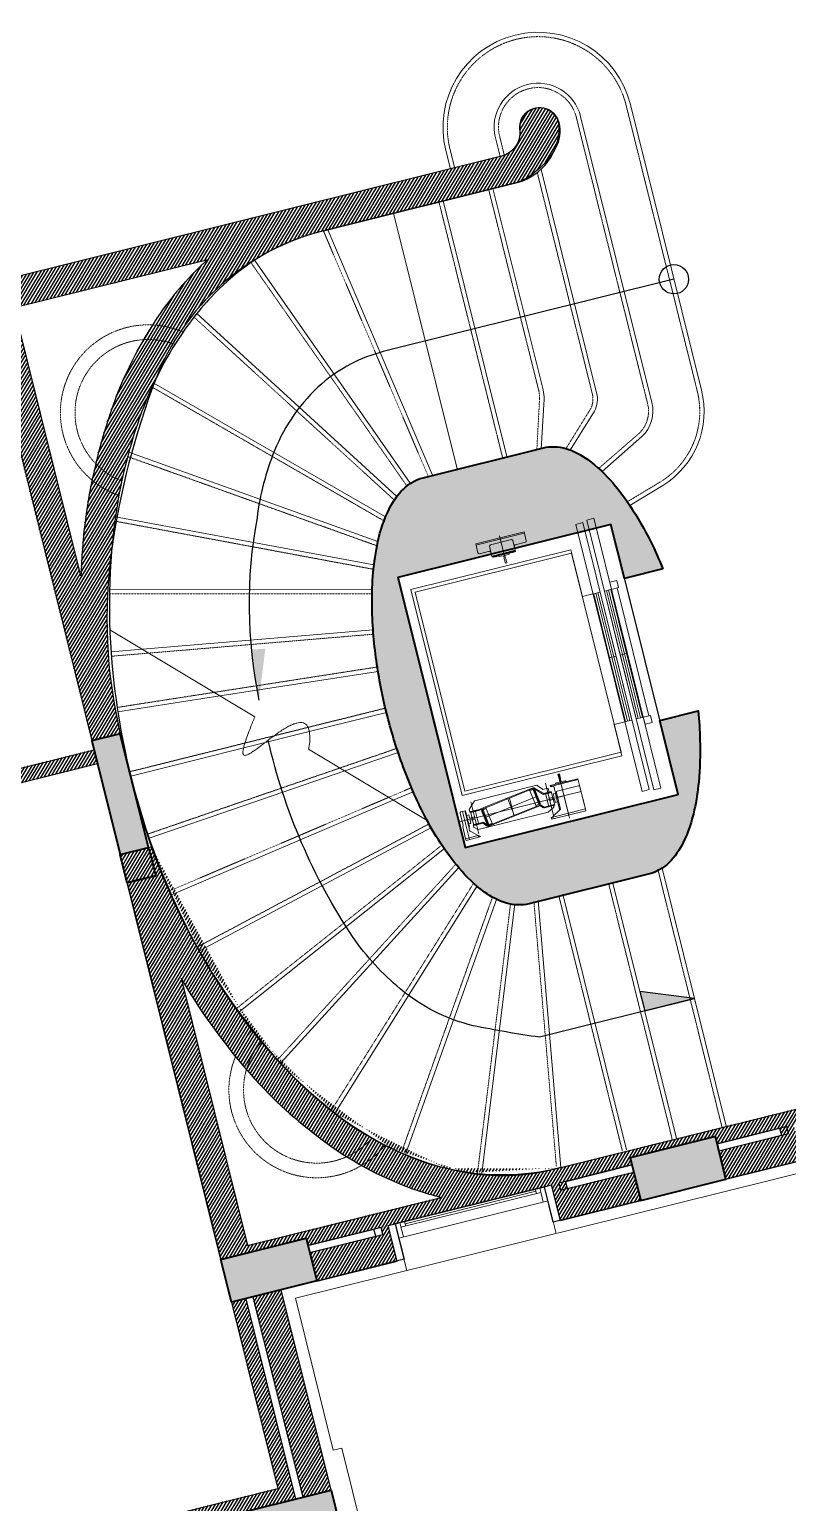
# Model space of a CAD drawing. Header units: inches. Extents: x -207898 to 3408902, y 497526 to 4632928.
# Drawn here: x 3372523 to 3377701, y 4590185 to 4600248 of the extents above; entities that cross this region are included whole.
import ezdxf

# ---------------------------------------------------------------- set-up
doc = ezdxf.new("R2010")
doc.units = ezdxf.units.IN
doc.header["$MEASUREMENT"] = 0
doc.linetypes.add('xref grd floor$0$HIDDEN', pattern=[0.375, 0.25, -0.125])
doc.linetypes.add('xref grd floor$0$XREF-V2-GF_COLS$0$HIDDEN2', pattern=[0.1875, 0.125, -0.0625])
for name, color, linetype, lineweight in [('1', 1, 'Continuous', 50), ('xref grd floor$0$A-FLOR-HIDN', 252, 'xref grd floor$0$HIDDEN', 0), ('xref grd floor$0$A-FLOR-STRS', 2, 'Continuous', 18), ('xref grd floor$0$A-GLAZ', 134, 'Continuous', 18), ('xref grd floor$0$A-WALL-TILE', 8, 'Continuous', 9), ('xref grd floor$0$XREF-V2-GF_COLS$0$A-COLS', 5, 'Continuous', 40), ('xref grd floor$0$XREF-V2-GF_COLS$0$A-COLS-PATT', 253, 'Continuous', 20), ('xref grd floor$0$XREF-V2-GF_COLS$0$A-EQPM', 202, 'Continuous', 18)]:
    doc.layers.add(name, color=color, linetype=linetype, lineweight=lineweight)
for name, color, linetype in [('xref grd floor$0$A-ANNO-ARRW', 1, 'Continuous'), ('xref grd floor$0$A-WALL', 7, 'Continuous'), ('xref grd floor$0$area', 10, 'Continuous'), ('xref grd floor$0$CQ Wall hatch_CHB', 8, 'Continuous')]:
    doc.layers.add(name, color=color, linetype=linetype)
pattern_1 = [(45, (20869.716, 76050.643), (-13.258252, 13.258252), [])]

# ---------------------------------------------------------------- blocks, each defined once
blk = doc.blocks.new('xref grd floor$0$XREF-V2-GF_COLS$0$Elevator0')
for p, q in [((-1018, 723), (-1030, 723)), ((-1030, 723), (-1030, 623)), ((-1018, 723), (-935, 723)), ((-1018, 723), (-1018, 635)), ((-840, 718), (-927, 718)), ((-895, -2), (-895, 737)), ((-895, 678), (-895, 718)), ((-832, 678), (-832, 710)), ((-832, 698), (-1030, 698)), ((-1024, 623), (-1030, 623)), ((-1024, 623), (-1024, 624)), ((-1018, 635), (-974, 681)), ((-1008, 628), (-782, 628)), ((-978, 133), (-978, 626)), ((-977, 628), (-958, 648)), ((-945, 683), (-969, 683)), ((-956, 649), (-943, 649)), ((-945, 678), (-945, 683)), ((-832, 682), (-945, 682)), ((-832, 678), (-945, 678)), ((-944, 647), (-944, 582)), ((-944, 647), (-846, 647)), ((-943, 647), (-943, 584)), ((-940, 646), (-940, 615)), ((-937, 647), (-937, 584)), ((-937, 612), (-853, 612)), ((-925, 678), (-925, 663)), ((-865, 678), (-925, 678)), ((-925, 663), (-903, 663)), ((-909, 647), (-907, 647)), ((-907, 647), (-907, 647)), ((-903, 663), (-903, 628)), ((-903, 628), (-887, 628)), ((-887, 628), (-887, 663)), ((-887, 663), (-865, 663)), ((-865, 663), (-865, 678)), ((-853, 590), (-853, 647)), ((-850, 615), (-850, 649)), ((-847, 652), (-832, 652)), ((-847, 590), (-847, 646)), ((-846, 647), (-846, 586)), ((-830, 651), (-782, 602)), ((725, 675), (-725, 675)), ((-725, 675), (-725, -450)), ((700, 650), (-700, 650)), ((-700, 650), (-700, -450)), ((700, -450), (700, 650)), ((725, -450), (725, 675)), ((-974, 548), (-970, 516)), ((-945, 580), (-970, 559)), ((-969, 516), (-922, 177)), ((-968, 549), (-964, 517)), ((-941, 575), (-966, 554)), ((-965, 521), (-846, 538)), ((-963, 517), (-916, 178)), ((-855, 560), (-962, 545)), ((-959, 522), (-962, 545)), ((-958, 557), (-863, 571)), ((-957, 551), (-862, 565)), ((-856, 188), (-908, 552)), ((-855, 560), (-852, 537)), ((-845, 533), (-853, 588)), ((-839, 534), (-847, 589)), ((-797, 193), (-845, 533)), ((-791, 194), (-839, 534)), ((-781, 600), (-781, 162)), ((-823, 378), (-942, 362)), ((-821, 365), (-942, 365)), ((-919, 202), (-800, 219)), ((-910, 180), (-913, 203)), ((-806, 218), (-803, 195)), ((-1030, 120), (-1030, -120)), ((-1030, 120), (-1018, 120)), ((-1020, 110), (-1030, 110)), ((-1018, 110), (-1018, 120)), ((-1018, 110), (-1018, -120)), ((-1013, 106), (-986, 56)), ((-1008, 103), (-782, 103)), ((-953, 87), (-978, 132)), ((-943, 150), (-943, 77)), ((-940, 119), (-850, 119)), ((-940, 119), (-940, 89)), ((-924, 172), (-939, 159)), ((-937, 150), (-937, 77)), ((-920, 167), (-935, 155)), ((-803, 195), (-910, 180)), ((-808, 189), (-903, 175)), ((-887, 103), (-903, 103)), ((-903, 103), (-903, 68)), ((-807, 183), (-902, 169)), ((-887, 68), (-887, 103)), ((-853, 77), (-853, 128)), ((-850, 95), (-850, 119)), ((-849, 137), (-798, 188)), ((-847, 78), (-847, 128)), ((-846, 131), (-846, 77)), ((-845, 132), (-794, 184)), ((-818, 95), (-818, 129)), ((-782, 160), (-817, 131)), ((849, 162), (849, 90)), ((857, 170), (920, 170)), ((912, 170), (912, -170)), ((920, 170), (920, -170)), ((-772, 0), (-1053, 0)), ((-740, 0), (-1030, 0)), ((-980, 52), (-815, 52)), ((-980, 52), (-980, 45)), ((-968, 45), (-980, 45)), ((-861, 45), (-968, 45)), ((-943, 86), (-950, 86)), ((-846, 77), (-943, 77)), ((-903, 68), (-925, 68)), ((-925, 68), (-925, 53)), ((-925, 53), (-865, 53)), ((-895, -120), (-895, 52)), ((-865, 68), (-887, 68)), ((-865, 53), (-865, 68)), ((-853, 37), (-853, -112)), ((-821, 92), (-847, 92)), ((-815, 52), (-815, 74)), ((-815, 74), (-805, 74)), ((-811, -120), (-811, 74)), ((-811, 69), (-805, 69)), ((-805, 2), (-811, 2)), ((-805, 0), (-811, 0)), ((-805, -120), (-805, 74)), ((-798, 35), (-805, 38)), ((-805, 38), (-805, -38)), ((-796, 4), (-798, 35)), ((-784, 4), (-796, 4)), ((-774, 5), (-784, 4)), ((-743, 5), (-774, 5)), ((-743, -5), (-743, 5)), ((774, 5), (743, 5)), ((743, 5), (743, -5)), ((784, 4), (774, 5)), ((796, 4), (784, 4)), ((792, 0), (934, 0)), ((798, 35), (796, 4)), ((805, 38), (798, 35)), ((802, 49), (802, 71)), ((805, 71), (802, 71)), ((805, 49), (802, 49)), ((805, 82), (805, 6)), ((809, 82), (805, 82)), ((809, 74), (805, 74)), ((805, -38), (805, 38)), ((805, -6), (805, 6)), ((805, 6), (809, 6)), ((805, 0), (809, 0)), ((809, 6), (809, 82)), ((809, 82), (813, 82)), ((812, 71), (809, 71)), ((812, 42), (809, 42)), ((809, -6), (809, 6)), ((812, 42), (812, 71)), ((813, 82), (813, -82)), ((882, 82), (813, 82)), ((826, 82), (841, 82)), ((841, 82), (849, 90)), ((890, 74), (890, -74)), ((-805, -2), (-811, -2)), ((-805, -38), (-798, -35)), ((-798, -35), (-796, -4)), ((-796, -4), (-784, -4)), ((-784, -4), (-774, -5)), ((-774, -5), (-743, -5)), ((743, -5), (774, -5)), ((774, -5), (784, -4)), ((784, -4), (796, -4)), ((796, -4), (798, -35)), ((798, -35), (805, -38)), ((805, -49), (802, -49)), ((802, -49), (802, -71)), ((805, -71), (802, -71)), ((805, -6), (805, -82)), ((805, -6), (809, -6)), ((809, -74), (805, -74)), ((809, -82), (805, -82)), ((809, -82), (809, -6)), ((812, -42), (809, -42)), ((812, -71), (809, -71)), ((809, -82), (813, -82)), ((812, -71), (812, -42)), ((882, -82), (813, -82)), ((826, -82), (841, -82)), ((849, -90), (841, -82)), ((849, -162), (849, -90)), ((-1018, -120), (-1030, -120)), ((-1018, -120), (-861, -120)), ((-1018, -120), (-975, -120)), ((-805, -120), (-975, -120)), ((-811, -115), (-805, -115)), ((857, -170), (920, -170)), ((-725, -450), (-505, -450)), ((700, -450), (-700, -450)), ((-505, -450), (-505, -525)), ((725, -450), (395, -450)), ((395, -450), (395, -525)), ((885, -525), (-995, -525)), ((-995, -525), (-995, -575)), ((-995, -575), (885, -575)), ((-55, -530), (-505, -530)), ((-505, -530), (-505, -575)), ((-505, -545), (-55, -545)), ((-505, -560), (-55, -560)), ((-505, -575), (-55, -575)), ((-55, -575), (-55, -530)), ((395, -530), (-55, -530)), ((-55, -530), (-55, -575)), ((-55, -545), (395, -545)), ((-55, -560), (395, -560)), ((-55, -575), (395, -575)), ((395, -575), (395, -530)), ((885, -575), (885, -525)), ((895, -605), (-1005, -605)), ((-1005, -605), (-1005, -655)), ((-1005, -655), (895, -655)), ((-505, -655), (-555, -655)), ((-555, -655), (-555, -705)), ((-55, -605), (-505, -605)), ((-505, -605), (-505, -650)), ((-505, -620), (-55, -620)), ((-505, -635), (-55, -635)), ((-505, -650), (-55, -650)), ((-505, -705), (-505, -655)), ((-505, -695), (395, -695)), ((-55, -650), (-55, -605)), ((395, -605), (-55, -605)), ((-55, -605), (-55, -650)), ((-55, -620), (395, -620)), ((-55, -635), (395, -635)), ((-55, -650), (395, -650)), ((395, -650), (395, -605)), ((395, -655), (445, -655)), ((395, -705), (395, -655)), ((445, -655), (445, -705)), ((895, -655), (895, -605)), ((-555, -705), (-505, -705)), ((445, -705), (395, -705))]:
    blk.add_line(p, q)
for centre, radius, start, end in [((-935, 715), 8, 18.2209, 90), ((-840, 710), 8, 0, 90), ((-975, 626), 3, 135, 180), ((-969, 675), 8, 90, 135.971), ((-956, 646), 3, 90, 135), ((-943, 646), 3, 0, 90), ((-937, 615), 3, 180, 270), ((-853, 615), 3, 270, 0), ((-847, 649), 3, 90, 180), ((-832, 649), 3, 45, 90), ((-963, 549), 12, 130, 188), ((-963, 549), 6, 130, 188), ((-956, 545), 12, 98, 188), ((-956, 545), 6, 98, 188), ((-949, 584), 6, 310, 0), ((-949, 584), 12, 310, 0), ((-861, 559), 12, 8, 98), ((-861, 559), 6, 8, 98), ((-841, 590), 12, 180, 188), ((-841, 590), 6, 180, 188), ((-784, 600), 3, 0, 45), ((-1020, 102), 8, 77.1562, 90), ((-1020, 102), 8, 28.3008, 77.1562), ((-975, 133), 3, 180, 208.951), ((-931, 150), 12, 130, 180), ((-931, 150), 6, 130, 180), ((-928, 176), 6, 310, 8), ((-928, 176), 12, 310, 8), ((-904, 181), 12, 190.7384, 278), ((-904, 181), 6, 188, 278), ((-841, 128), 12, 135, 180), ((-841, 128), 6, 135, 180), ((-815, 129), 3, 129.0355, 180), ((-809, 195), 6, 278, 8), ((-809, 195), 12, 278, 8), ((-803, 192), 6, 315, 8), ((-803, 192), 12, 315, 8), ((-784, 162), 3, 309.0355, 0), ((857, 162), 8, 90, 180), ((-968, 65), 20, 208.3008, 270), ((-950, 89), 3, 208.951, 270), ((-943, 89), 3, 270, 0), ((-861, 37), 8, 0, 90), ((-847, 95), 3, 180, 270), ((-821, 95), 3, 270, 0), ((826, 74), 8, 90, 110.3146), ((882, 74), 8, 0, 90), ((826, -74), 8, 249.6854, 270), ((882, -74), 8, 270, 0), ((-861, -112), 8, 270, 0), ((857, -162), 8, 180, 270)]:
    blk.add_arc(centre, radius, start, end)
for points, knots in [([(-1029, 625), (-1029, 625), (-1030, 625), (-1030, 624), (-1030, 624), (-1030, 624)], [0, 0, 0, 0, 0.594759, 0.822486, 1, 1, 1, 1]), ([(-1018, 635), (-1019, 635), (-1022, 633), (-1025, 631), (-1027, 628), (-1029, 626), (-1029, 625)], [0, 0, 0, 0, 0.288679, 0.559667, 0.798827, 1, 1, 1, 1]), ([(-1018, 635), (-1019, 634), (-1021, 631), (-1023, 627), (-1024, 625)], [0, 0, 0, 0, 0.526312, 1, 1, 1, 1]), ([(-1024, 624), (-1024, 624), (-1024, 624), (-1024, 625), (-1024, 625)], [0, 0, 0, 0, 0.431526, 1, 1, 1, 1])]:
    blk.add_open_spline(points, degree=3, knots=knots)
blk = doc.blocks.new('xref grd floor$0$XREF-V2-GF_COLS')
at = {"layer": 'xref grd floor$0$XREF-V2-GF_COLS$0$A-COLS-PATT'}
h = blk.add_hatch(color=256, dxfattribs=at)
h.paths.add_polyline_path([(277495, 487100), (277299, 487890), (277493, 487938), (277689, 487149)])
h.paths.add_polyline_path([(278370, 481927), (278297, 482218), (278880, 482363), (278952, 482072)])
h.paths.add_polyline_path([(275575, 481231), (275503, 481523), (276085, 481667), (276157, 481376)])
h.paths.add_polyline_path([(264160, 482463), (264353, 481687), (264547, 481735), (264354, 482511)])
h.paths.add_polyline_path([(267836, 479615), (267909, 479324), (268491, 479469), (268419, 479760)])
h.paths.add_polyline_path([(265114, 478629), (265042, 478920), (265624, 479065), (265696, 478774)])
h.paths.add_polyline_path([(265854, 477102), (265078, 476909), (265018, 477152), (265794, 477345)])
blk.add_hatch(color=256, dxfattribs=at).paths.add_polyline_path([(267706, 483942), (267798, 483573), (268061, 483638, 0.016808), (267978, 483822, 0.03087), (267834, 484072, 0.030987), (267720, 484224, 0.064378), (267538, 484392, 0.07759), (267398, 484460, 0.139795), (267236, 484463), (266422, 484261, 0.133093), (266288, 484184, 0.07759), (266196, 484058, 0.064378), (266114, 483825, 0.055901), (266074, 483399, 0.033354), (266104, 483009, 0.025805), (266173, 482654, 0.025805), (266279, 482308, 0.033354), (266434, 481950, 0.055901), (266669, 481593, 0.061228), (266843, 481430, 0.08285), (266992, 481355, 0.139795), (267153, 481352), (267968, 481554, 0.133093), (268102, 481631, 0.08285), (268198, 481767, 0.061228), (268275, 481992, 0.030987), (268305, 482181, 0.03087), (268314, 482469, 0.016655), (268302, 482668), (268039, 482602), (268165, 482098), (266709, 481736), (266463, 482726), (266250, 483579)])
at = {"layer": 'xref grd floor$0$XREF-V2-GF_COLS$0$A-COLS'}
blk.add_lwpolyline([(268061, 483638), (267798, 483573), (267706, 483942), (266250, 483579), (266463, 482726), (266709, 481736), (268165, 482098), (268039, 482602), (268302, 482668, -0.016655), (268314, 482469, -0.030866), (268305, 482181, -0.030994), (268275, 481992, -0.060926), (268199, 481768, -0.083436), (268102, 481631, -0.133093), (267968, 481554), (267146, 481350, -0.133093), (266992, 481355, -0.083436), (266842, 481430, -0.060926), (266669, 481593, -0.055901), (266434, 481950, -0.033354), (266279, 482308, -0.025805), (266173, 482654, -0.025805), (266104, 483009, -0.033354), (266074, 483399, -0.055901), (266114, 483825, -0.06132), (266191, 484047, -0.083436), (266288, 484184, -0.133093), (266422, 484261), (267244, 484465, -0.133093), (267398, 484460, -0.083436), (267547, 484385, -0.06132), (267720, 484224, -0.030994), (267834, 484072, -0.030866), (267978, 483822, -0.016808), (268061, 483638)], format="xyb", dxfattribs=at)
for points in [[(264353, 481687), (264547, 481735), (264354, 482511), (264160, 482463)], [(264353, 481687), (264547, 481735), (264354, 482511), (264160, 482463)], [(267909, 479324), (268491, 479469), (268419, 479760), (267836, 479615)], [(267909, 479324), (268491, 479469), (268419, 479760), (267836, 479615)], [(265042, 478920), (265624, 479065), (265696, 478774), (265114, 478629)], [(265042, 478920), (265624, 479065), (265696, 478774), (265114, 478629)], [(265078, 476909), (265018, 477152), (265794, 477345), (265854, 477102)], [(265078, 476909), (265018, 477152), (265794, 477345), (265854, 477102)]]:
    blk.add_lwpolyline(points, close=True, dxfattribs=at)
at = {"layer": 'xref grd floor$0$XREF-V2-GF_COLS$0$A-COLS', "linetype": 'xref grd floor$0$XREF-V2-GF_COLS$0$HIDDEN2'}
blk.add_lwpolyline([(264547, 481735), (264596, 481541), (264401, 481493), (264353, 481687)], dxfattribs=at)
at = {"layer": 'xref grd floor$0$XREF-V2-GF_COLS$0$A-EQPM', "rotation": 103.9714232644513}
blk.add_blockref('xref grd floor$0$XREF-V2-GF_COLS$0$Elevator0', (267169, 482957, 0), dxfattribs=at)
blk = doc.blocks.new('xref grd floor$0$stonecladding')
at = {"layer": 'xref grd floor$0$A-WALL-TILE'}
for p, q in [((17500, 16186, 0), (17500, 17256, 0)), ((23000, 17256, 0), (17500, 17256, 0)), ((17560, 16186, 0), (17500, 16186, 0)), ((17560, 15536, 0), (17560, 16186, 0))]:
    blk.add_line(p, q, dxfattribs=at)
blk = doc.blocks.new('mak ground floor plan')
at = {"layer": 'xref grd floor$0$A-ANNO-ARRW', "linetype": 'Continuous', "ltscale": 100}
h = blk.add_hatch(color=256, dxfattribs=at)
h.dxf.hatch_style = 1
edge = h.paths.add_edge_path()
edge.add_arc((42336, 97209), 3223, 171.595, 177.7933, ccw=False)
edge.add_line((39148, 97680), (39242, 97663))
edge.add_line((39242, 97663), (39115, 97333))
h = blk.add_hatch(color=256, dxfattribs=at)
h.dxf.hatch_style = 1
edge = h.paths.add_edge_path()
edge.add_arc((42336, 97209), 3223, 171.595, 177.7933, ccw=False)
edge.add_line((39148, 97680), (39242, 97663))
edge.add_line((39242, 97663), (39115, 97333))
h = blk.add_hatch(color=256, dxfattribs=at)
h.dxf.hatch_style = 1
edge = h.paths.add_edge_path()
edge.add_arc((42336, 97209), 3223, 171.595, 177.7933, ccw=False)
edge.add_line((39148, 97680), (39242, 97663))
edge.add_line((39242, 97663), (39115, 97333))
h = blk.add_hatch(color=256, dxfattribs=at)
h.dxf.hatch_style = 1
h.paths.add_polyline_path([(41510, 94636), (41160, 94773), (41160, 94636)])
h = blk.add_hatch(color=256, dxfattribs=at)
h.dxf.hatch_style = 1
h.paths.add_polyline_path([(41510, 94636), (41160, 94773), (41160, 94636)])
h = blk.add_hatch(color=256, dxfattribs=at)
h.dxf.hatch_style = 1
h.paths.add_polyline_path([(41510, 94636), (41160, 94773), (41160, 94636)])
at = {"layer": 'xref grd floor$0$CQ Wall hatch_CHB'}
h = blk.add_hatch(dxfattribs=at)
h.set_pattern_fill('ANSI31,_O', color=8, scale=150)
h.set_pattern_definition(pattern_1)
h.paths.add_polyline_path([(41990, 100502, 0.093719), (42051, 100634, 1.049789), (41786, 100686, -0.378081), (41619, 100538), (38140, 100538), (38140, 100888), (37940, 100888), (37940, 100210), (36965, 100210), (36965, 100010), (37940, 100010), (37940, 97338), (38140, 97338, -0.093152), (38390, 98581, -0.010487), (38455, 98756, -0.053013), (38789, 99400, -0.02778), (38957, 99626, -0.182534), (39923, 100290, -0.067117), (40316, 100337), (41690, 100338, 0.161368)])
h.paths.add_polyline_path([(39503, 100338, 0.06022), (39097, 100058, 0.067994), (38609, 99490, 0.063755), (38194, 98627, 0.00902), (38140, 98450), (38140, 100338)], flags=16)
h = blk.add_hatch(dxfattribs=at)
h.set_pattern_fill('ANSI31,_O', color=8, scale=150)
h.set_pattern_definition([(45, (20869.716, 76050.643), (-13.258252, 13.258252), [])])
h.paths.add_polyline_path([(37242, 97276), (37940, 97276), (37940, 97176), (37242, 97176)])
h = blk.add_hatch(dxfattribs=at)
h.set_pattern_fill('ANSI31,_O', color=8, scale=150)
h.set_pattern_definition(pattern_1)
edge = h.paths.add_edge_path()
edge.add_arc((41522, 96498), 3285, 203.9566, 210.1899, ccw=False)
edge.add_arc((42346, 96865), 4187, 196.012, 203.9593, ccw=False)
edge.add_arc((42523, 96959), 4383, 185.5107, 196.557, ccw=False)
edge.add_line((38160, 96538), (38140, 96538))
edge.add_line((38140, 96538), (38140, 96538))
edge.add_line((38140, 96538), (37940, 96538))
edge.add_line((37940, 96538), (37940, 93686))
edge.add_line((37940, 93686), (38540, 93686))
edge.add_line((38540, 93686), (38540, 93636))
edge.add_line((38540, 93636), (39055, 93636))
edge.add_line((39055, 93636), (39055, 93586))
edge.add_line((39055, 93586), (38540, 93586))
edge.add_line((38540, 93586), (38540, 93386))
edge.add_line((38540, 93386), (39105, 93386))
edge.add_line((39105, 93386), (39105, 93636))
edge.add_line((39105, 93636), (39155, 93636))
edge.add_line((39155, 93636), (40255, 93636))
edge.add_line((40255, 93636), (40255, 93386))
edge.add_line((40255, 93386), (40820, 93386))
edge.add_line((40820, 93386), (40820, 93586))
edge.add_line((40820, 93586), (40355, 93586))
edge.add_line((40355, 93586), (40355, 93636))
edge.add_line((40355, 93636), (40820, 93636))
edge.add_line((40820, 93636), (40820, 93686))
edge.add_line((40820, 93686), (41420, 93686))
edge.add_line((41420, 93686), (41420, 93636))
edge.add_line((41420, 93636), (41860, 93636))
edge.add_line((41860, 93636), (41860, 93586))
edge.add_line((41860, 93586), (41420, 93586))
edge.add_line((41420, 93586), (41420, 93386))
edge.add_line((41420, 93386), (41960, 93386))
edge.add_line((41960, 93386), (41960, 93636))
edge.add_line((41960, 93636), (42010, 93636))
edge.add_line((42010, 93636), (42010, 93736))
edge.add_line((42010, 93736), (41960, 93736))
edge.add_line((41960, 93736), (40346, 93736))
edge.add_arc((40352, 95423), 1687, 268.6096, 269.7759, ccw=False)
edge.add_arc((40294, 95194), 1457, 246.8372, 270.668, ccw=False)
edge.add_arc((40554, 95724), 2047, 241.786, 245.9845, ccw=False)
edge.add_arc((40352, 95423), 1687, 229.2996, 242.996, ccw=False)
edge.add_arc((40554, 95724), 2047, 218.1129, 230.5096, ccw=False)
edge.add_arc((40910, 96072), 2542, 208.8137, 219.3229, ccw=False)
edge = h.paths.add_edge_path(flags=16)
edge.add_arc((40616, 95772), 2321, 220.8838, 238.5146)
edge.add_arc((40431, 95503), 1996, 239.007, 242.2697)
edge.add_line((39503, 93736), (38140, 93736))
edge.add_line((38140, 93736), (38140, 95618))
edge.add_arc((42080, 96772), 4106, 196.3219, 209.0139)
edge.add_arc((41225, 96309), 3134, 209.2012, 221.0241)
h = blk.add_hatch(dxfattribs=at)
h.set_pattern_fill('ANSI31,_O', color=8, scale=150)
h.set_pattern_definition(pattern_1)
h.paths.add_polyline_path([(38040, 93386), (37940, 93386), (37940, 92076), (36640, 92076), (36590, 92076), (36590, 91976), (36640, 91976), (36640, 91726), (37490, 91726), (37490, 91926), (36740, 91926), (36740, 91976), (37490, 91976), (38040, 91976)])
h = blk.add_hatch(dxfattribs=at)
h.set_pattern_fill('ANSI31,_O', color=8, scale=150)
h.set_pattern_definition(pattern_1)
h.paths.add_polyline_path([(38290, 93386), (38090, 93386), (38090, 91976), (38290, 91976)])
at = {"layer": 'xref grd floor$0$A-ANNO-ARRW', "linetype": 'Continuous', "ltscale": 100, "elevation": 0}
blk.add_lwpolyline([(42560, 99438), (40514, 99438, 0.117221), (40053, 99326, 0.117238), (39630, 98961, 0.065659), (39403, 98545, 0.097477), (39115, 97333, 0.075022)], format="xyb", dxfattribs=at)
blk.add_lwpolyline([(42560, 99438), (40514, 99438, 0.117221), (40053, 99326, 0.117238), (39630, 98961, 0.065659), (39403, 98545, 0.097477), (39115, 97333, 0.075022)], format="xyb", dxfattribs=at)
blk.add_lwpolyline([(42560, 99438), (40514, 99438, 0.117221), (40053, 99326, 0.117238), (39630, 98961, 0.065659), (39403, 98545, 0.097477), (39115, 97333, 0.075022)], format="xyb", dxfattribs=at)
at = {"layer": 'xref grd floor$0$A-ANNO-ARRW', "linetype": 'Continuous', "ltscale": 100}
blk.add_lwpolyline([(41510, 94636), (40419, 94635, -0.015067), (39998, 94821, -0.117238), (39575, 95186, -0.065659), (39348, 95603, -0.091539), (39110, 97052, -0.047023)], format="xyb", dxfattribs=at)
blk.add_lwpolyline([(41510, 94636), (40419, 94635, -0.015067), (39998, 94821, -0.117238), (39575, 95186, -0.065659), (39348, 95603, -0.091539), (39110, 97052, -0.047023)], format="xyb", dxfattribs=at)
blk.add_lwpolyline([(41510, 94636), (40419, 94635, -0.015067), (39998, 94821, -0.117238), (39575, 95186, -0.065659), (39348, 95603, -0.091539), (39110, 97052, -0.047023)], format="xyb", dxfattribs=at)
blk.add_lwpolyline([(41510, 94636), (41160, 94773), (41160, 94636)], close=True, dxfattribs=at)
blk.add_lwpolyline([(41510, 94636), (41160, 94773), (41160, 94636)], close=True, dxfattribs=at)
blk.add_lwpolyline([(41510, 94636), (41160, 94773), (41160, 94636)], close=True, dxfattribs=at)
blk.add_circle((42560, 99438, 0), 100, dxfattribs=at)
blk.add_circle((42560, 99438, 0), 100, dxfattribs=at)
blk.add_circle((42560, 99438, 0), 100, dxfattribs=at)
at = {"layer": 'xref grd floor$0$A-FLOR-HIDN', "ltscale": 0.5}
for p, q in [((41290, 100669), (41290, 100538)), ((41290, 100669), (41290, 100538)), ((41290, 100669), (41290, 100538)), ((41640, 100674), (41640, 100539)), ((41640, 100674), (41640, 100539)), ((41640, 100674), (41640, 100539)), ((40606, 98538), (40316, 100338)), ((40606, 98538), (40316, 100338)), ((40606, 98538), (40316, 100338)), ((41130, 98538), (41130, 100338)), ((41130, 98538), (41130, 100338)), ((41130, 98538), (41130, 100338)), ((40448, 98510), (39784, 100245)), ((40448, 98510), (39784, 100245)), ((40448, 98510), (39784, 100245)), ((40341, 98437), (39316, 99979)), ((40341, 98437), (39316, 99979)), ((40341, 98437), (39316, 99979)), ((40239, 98315), (38923, 99584)), ((40239, 98315), (38923, 99584)), ((40239, 98315), (38923, 99584)), ((40152, 98161), (38646, 99164)), ((40152, 98161), (38646, 99164)), ((40152, 98161), (38646, 99164)), ((40090, 98011), (38455, 98757)), ((40090, 98011), (38455, 98757)), ((40090, 98011), (38455, 98757)), ((40040, 97851), (38299, 98285)), ((40040, 97851), (38299, 98285)), ((40040, 97851), (38299, 98285)), ((38462, 97826), (38208, 97867)), ((38462, 97826), (38208, 97867)), ((38462, 97826), (38208, 97867)), ((39982, 97581), (38462, 97826)), ((39982, 97581), (38462, 97826)), ((39982, 97581), (38462, 97826)), ((38830, 97458), (38163, 97518)), ((38830, 97458), (38163, 97518)), ((38830, 97458), (38163, 97518)), ((39954, 97357), (38830, 97458)), ((39954, 97357), (38830, 97458)), ((39954, 97357), (38830, 97458)), ((39395, 97071), (38140, 97071)), ((39395, 97071), (38140, 97071)), ((39395, 97071), (38140, 97071)), ((39940, 97071), (39395, 97071)), ((39940, 97071), (39395, 97071)), ((39940, 97071), (39395, 97071)), ((39539, 96749), (38157, 96628)), ((39539, 96749), (38157, 96628)), ((39539, 96749), (38157, 96628)), ((39949, 96785), (39539, 96749)), ((39949, 96785), (39539, 96749)), ((39949, 96785), (39539, 96749)), ((39814, 96474), (38208, 96215)), ((39814, 96474), (38208, 96215)), ((39814, 96474), (38208, 96215)), ((39983, 96501), (39814, 96474)), ((39983, 96501), (39814, 96474)), ((39983, 96501), (39814, 96474)), ((40041, 96232), (38300, 95798)), ((40041, 96232), (38300, 95798)), ((40041, 96232), (38300, 95798)), ((40088, 96070), (38454, 95324)), ((40088, 96070), (38454, 95324)), ((40088, 96070), (38454, 95324)), ((40148, 95919), (38644, 94917)), ((40148, 95919), (38644, 94917)), ((40148, 95919), (38644, 94917)), ((40235, 95764), (38921, 94496)), ((40235, 95764), (38921, 94496)), ((40235, 95764), (38921, 94496)), ((40339, 95643), (39315, 94101)), ((40339, 95643), (39315, 94101)), ((40339, 95643), (39315, 94101)), ((40448, 95571), (39784, 93838)), ((40448, 95571), (39784, 93838)), ((40448, 95571), (39784, 93838)), ((40606, 95549), (40317, 93749)), ((40606, 95549), (40317, 93749)), ((40606, 95549), (40317, 93749)), ((40780, 95544), (40780, 93745)), ((40780, 95544), (40780, 93745)), ((40780, 95544), (40780, 93745)), ((41130, 95536), (41130, 93737)), ((41130, 95536), (41130, 93737)), ((41130, 95536), (41130, 93737))]:
    blk.add_line(p, q, dxfattribs=at)
for points in [[(42530, 100669), (42530, 100669, 1), (41290, 100669, 1)], [(42530, 100669), (42530, 100669, 1), (41290, 100669, 1)], [(42530, 100669), (42530, 100669, 1), (41290, 100669, 1)], [(42180, 100671), (42180, 100671, 0.994609), (41640, 100674)], [(42180, 100671), (42180, 100671, 0.994609), (41640, 100674)], [(42180, 100671), (42180, 100671, 0.994609), (41640, 100674)], [(41749, 98308), (42074, 98474, 0.274672), (42180, 98658), (42180, 100674)], [(41749, 98308), (42074, 98474, 0.274672), (42180, 98658), (42180, 100674)], [(41749, 98308), (42074, 98474, 0.274672), (42180, 98658), (42180, 100674)], [(42517, 98538, 0.053431), (42530, 98658), (42530, 100669)], [(42517, 98538, 0.053431), (42530, 98658), (42530, 100669)], [(42517, 98538, 0.053431), (42530, 98658), (42530, 100669)], [(41371, 98538), (41472, 98867, 0.06748), (41480, 98920), (41480, 100338)], [(41371, 98538), (41472, 98867, 0.06748), (41480, 98920), (41480, 100338)], [(41371, 98538), (41472, 98867, 0.06748), (41480, 98920), (41480, 100338)], [(41564, 98493), (41793, 98716, 0.183015), (41830, 98813), (41830, 100371)], [(41564, 98493), (41793, 98716, 0.183015), (41830, 98813), (41830, 100371)], [(41564, 98493), (41793, 98716, 0.183015), (41830, 98813), (41830, 100371)], [(41884, 98040), (42138, 98118, 0.326102), (42530, 98658), (42530, 99563)], [(41884, 98040), (42138, 98118, 0.326102), (42530, 98658), (42530, 99563)], [(41884, 98040), (42138, 98118, 0.326102), (42530, 98658), (42530, 99563)]]:
    blk.add_lwpolyline(points, format="xyb", dxfattribs=at)
blk.add_lwpolyline([(41480, 95553), (41480, 93737)], dxfattribs=at)
blk.add_lwpolyline([(41480, 95553), (41480, 93737)], dxfattribs=at)
blk.add_lwpolyline([(41480, 95553), (41480, 93737)], dxfattribs=at)
for centre, radius, start, end in [((38855, 99421), 600, 52.7536, 236.5311), ((38855, 99421), 600, 52.7536, 236.5311), ((38855, 99421), 600, 52.7536, 236.5311), ((38855, 99421), 500, 54.7773, 234.852), ((38855, 99421), 500, 54.7773, 234.852), ((38855, 99421), 500, 54.7773, 234.852), ((38855, 94653), 600, 123.4689, 307.2464), ((38855, 94653), 600, 123.4689, 307.2464), ((38855, 94653), 600, 123.4689, 307.2464), ((38855, 94653), 500, 125.148, 305.2227), ((38855, 94653), 500, 125.148, 305.2227), ((38855, 94653), 500, 125.148, 305.2227)]:
    blk.add_arc(centre, radius, start, end, dxfattribs=at)
at = {"layer": 'xref grd floor$0$A-FLOR-STRS'}
for p, q in [((41260, 100669), (41260, 100538)), ((41260, 100669), (41260, 100538)), ((41260, 100669), (41260, 100538)), ((41610, 100671), (41610, 100538)), ((41610, 100671), (41610, 100538)), ((41610, 100671), (41610, 100538)), ((40636, 98538), (40347, 100338)), ((40636, 98538), (40347, 100338)), ((40636, 98538), (40347, 100338)), ((40810, 98538), (40810, 100338)), ((40810, 98538), (40810, 100338)), ((40810, 98538), (40810, 100338)), ((41160, 98538), (41160, 100338)), ((41160, 98538), (41160, 100338)), ((41160, 98538), (41160, 100338)), ((40476, 98522), (39812, 100255)), ((40476, 98522), (39812, 100255)), ((40476, 98522), (39812, 100255)), ((40364, 98456), (39340, 99998)), ((40364, 98456), (39340, 99998)), ((40364, 98456), (39340, 99998)), ((40256, 98340), (38942, 99608)), ((40256, 98340), (38942, 99608)), ((40256, 98340), (38942, 99608)), ((40165, 98188), (38661, 99190)), ((40165, 98188), (38661, 99190)), ((40165, 98188), (38661, 99190)), ((40100, 98039), (38466, 98785)), ((40100, 98039), (38466, 98785)), ((40100, 98039), (38466, 98785)), ((40048, 97880), (38307, 98314)), ((40048, 97880), (38307, 98314)), ((40048, 97880), (38307, 98314)), ((39060, 97228), (38243, 98045)), ((39060, 97228), (38243, 98045)), ((39060, 97228), (38243, 98045)), ((38426, 97862), (38213, 97897)), ((38426, 97862), (38213, 97897)), ((38426, 97862), (38213, 97897)), ((39987, 97611), (38426, 97862)), ((39987, 97611), (38426, 97862)), ((39987, 97611), (38426, 97862)), ((38863, 97425), (38160, 97488)), ((38863, 97425), (38160, 97488)), ((38863, 97425), (38160, 97488)), ((39952, 97327), (38863, 97425)), ((39952, 97327), (38863, 97425)), ((39952, 97327), (38863, 97425)), ((39397, 97041), (38140, 97041)), ((39397, 97041), (38140, 97041)), ((39397, 97041), (38140, 97041)), ((39940, 97041), (39397, 97041)), ((39940, 97041), (39397, 97041)), ((39940, 97041), (39397, 97041)), ((40031, 96257), (39362, 96926)), ((40031, 96257), (39362, 96926)), ((40031, 96257), (39362, 96926)), ((39567, 96722), (38159, 96599)), ((39567, 96722), (38159, 96599)), ((39567, 96722), (38159, 96599)), ((39951, 96755), (39567, 96722)), ((39951, 96755), (39567, 96722)), ((39951, 96755), (39567, 96722)), ((39840, 96448), (38213, 96186)), ((39840, 96448), (38213, 96186)), ((39840, 96448), (38213, 96186)), ((39987, 96471), (39840, 96448)), ((39987, 96471), (39840, 96448)), ((39987, 96471), (39840, 96448)), ((40048, 96203), (38307, 95769)), ((40048, 96203), (38307, 95769)), ((40048, 96203), (38307, 95769)), ((40100, 96043), (38466, 95297)), ((40100, 96043), (38466, 95297)), ((40100, 96043), (38466, 95297)), ((40165, 95894), (38661, 94892)), ((40165, 95894), (38661, 94892)), ((40165, 95894), (38661, 94892)), ((40256, 95742), (38942, 94474)), ((40256, 95742), (38942, 94474)), ((40256, 95742), (38942, 94474)), ((40364, 95626), (39340, 94085)), ((40364, 95626), (39340, 94085)), ((40364, 95626), (39340, 94085)), ((40476, 95561), (39812, 93827)), ((40476, 95561), (39812, 93827)), ((40476, 95561), (39812, 93827)), ((40636, 95544), (40345, 93736)), ((40636, 95544), (40345, 93736)), ((40636, 95544), (40345, 93736)), ((40810, 95544), (40810, 93745)), ((40810, 95544), (40810, 93745)), ((40810, 95544), (40810, 93745)), ((41160, 95536), (41160, 93737)), ((41160, 95536), (41160, 93737)), ((41160, 95536), (41160, 93737))]:
    blk.add_line(p, q, dxfattribs=at)
for points in [[(42560, 99764), (42560, 100669, 1), (41260, 100669, 1)], [(42560, 99764), (42560, 100669, 1), (41260, 100669, 1)], [(42560, 99764), (42560, 100669, 1), (41260, 100669, 1)], [(42210, 98658), (42210, 100671, 1), (41610, 100671, 1)], [(42210, 98658), (42210, 100671, 1), (41610, 100671, 1)], [(42210, 98658), (42210, 100671, 1), (41610, 100671, 1)], [(41401, 98534), (41501, 98858, 0.06796), (41510, 98920), (41510, 100338)], [(41401, 98534), (41501, 98858, 0.06796), (41510, 98920), (41510, 100338)], [(41401, 98534), (41501, 98858, 0.06796), (41510, 98920), (41510, 100338)], [(41590, 98477), (41815, 98695, 0.18476), (41860, 98813), (41860, 100386)], [(41590, 98477), (41815, 98695, 0.18476), (41860, 98813), (41860, 100386)], [(41590, 98477), (41815, 98695, 0.18476), (41860, 98813), (41860, 100386)], [(41894, 98012), (42147, 98090, 0.326172), (42560, 98658), (42560, 99764)], [(41894, 98012), (42147, 98090, 0.326172), (42560, 98658), (42560, 99764)], [(41894, 98012), (42147, 98090, 0.326172), (42560, 98658), (42560, 99764)], [(41766, 98282), (42088, 98448, 0.275102), (42210, 98658), (42210, 98658)], [(41766, 98282), (42088, 98448, 0.275102), (42210, 98658), (42210, 98658)], [(41766, 98282), (42088, 98448, 0.275102), (42210, 98658), (42210, 98658)], [(39362, 96926, 0.03443), (39374, 96949, 0.072831), (39396, 97031, 0.035703), (39397, 97055, 0.03525), (39396, 97070, 0.065605), (39390, 97087, 0.187895), (39364, 97112, 0.058831), (39348, 97117, 0.042692), (39329, 97118, 0.030497), (39308, 97117, 0.027294), (39277, 97112, 0.018274), (39244, 97103, 0.01246), (39208, 97092, 0.011848), (39154, 97070, 0.005404), (39099, 97047, -0.002384), (39032, 97018, -0.006715), (39002, 97006, -0.013264), (38976, 96997, -0.02624), (38954, 96990, -0.037189), (38941, 96989, -0.046386), (38934, 96989, -0.076276), (38928, 96990, -0.216812), (38922, 96997, -0.07255), (38921, 97003, -0.047015), (38922, 97009, -0.044052), (38925, 97021, -0.017754), (38929, 97030, -0.022401), (38939, 97052, -0.013239), (38954, 97076, -0.011768), (38981, 97118, -0.005989), (39013, 97164, -0.002427), (39060, 97228)], [(39362, 96926, 0.03443), (39374, 96949, 0.072831), (39396, 97031, 0.035703), (39397, 97055, 0.03525), (39396, 97070, 0.065605), (39390, 97087, 0.187895), (39364, 97112, 0.058831), (39348, 97117, 0.042692), (39329, 97118, 0.030497), (39308, 97117, 0.027294), (39277, 97112, 0.018274), (39244, 97103, 0.01246), (39208, 97092, 0.011848), (39154, 97070, 0.005404), (39099, 97047, -0.002384), (39032, 97018, -0.006715), (39002, 97006, -0.013264), (38976, 96997, -0.02624), (38954, 96990, -0.037189), (38941, 96989, -0.046386), (38934, 96989, -0.076276), (38928, 96990, -0.216812), (38922, 96997, -0.07255), (38921, 97003, -0.047015), (38922, 97009, -0.044052), (38925, 97021, -0.017754), (38929, 97030, -0.022401), (38939, 97052, -0.013239), (38954, 97076, -0.011768), (38981, 97118, -0.005989), (39013, 97164, -0.002427), (39060, 97228)], [(39362, 96926, 0.03443), (39374, 96949, 0.072831), (39396, 97031, 0.035703), (39397, 97055, 0.03525), (39396, 97070, 0.065605), (39390, 97087, 0.187895), (39364, 97112, 0.058831), (39348, 97117, 0.042692), (39329, 97118, 0.030497), (39308, 97117, 0.027294), (39277, 97112, 0.018274), (39244, 97103, 0.01246), (39208, 97092, 0.011848), (39154, 97070, 0.005404), (39099, 97047, -0.002384), (39032, 97018, -0.006715), (39002, 97006, -0.013264), (38976, 96997, -0.02624), (38954, 96990, -0.037189), (38941, 96989, -0.046386), (38934, 96989, -0.076276), (38928, 96990, -0.216812), (38922, 96997, -0.07255), (38921, 97003, -0.047015), (38922, 97009, -0.044052), (38925, 97021, -0.017754), (38929, 97030, -0.022401), (38939, 97052, -0.013239), (38954, 97076, -0.011768), (38981, 97118, -0.005989), (39013, 97164, -0.002427), (39060, 97228)]]:
    blk.add_lwpolyline(points, format="xyb", dxfattribs=at)
blk.add_lwpolyline([(41510, 95553), (41510, 93737)], dxfattribs=at)
blk.add_lwpolyline([(41510, 95553), (41510, 93737)], dxfattribs=at)
blk.add_lwpolyline([(41510, 95553), (41510, 93737)], dxfattribs=at)
at = {"layer": 'xref grd floor$0$A-GLAZ'}
for p, q in [((39155, 93636, 0), (40205, 93636)), ((39155, 93636, 0), (40205, 93636)), ((39155, 93636, 0), (40205, 93636)), ((39187, 93636, 0), (39187, 93536, 0)), ((39187, 93636, 0), (39187, 93536, 0)), ((39187, 93636, 0), (39187, 93536, 0)), ((39187, 93604, 0), (40172, 93604)), ((39187, 93604, 0), (40172, 93604)), ((39187, 93604, 0), (40172, 93604)), ((39220, 93636, 0), (39220, 93604, 0)), ((39220, 93636, 0), (39220, 93604, 0)), ((39220, 93636, 0), (39220, 93604, 0)), ((39220, 93620, 0), (40140, 93620)), ((39220, 93620, 0), (40140, 93620)), ((39220, 93620, 0), (40140, 93620)), ((40140, 93636, 0), (40140, 93604, 0)), ((40140, 93636, 0), (40140, 93604, 0)), ((40140, 93636, 0), (40140, 93604, 0)), ((40172, 93636, 0), (40172, 93536, 0)), ((40172, 93636, 0), (40172, 93536, 0)), ((40172, 93636, 0), (40172, 93536, 0)), ((39155, 93536), (40205, 93536, 0)), ((39155, 93536), (40205, 93536, 0)), ((39155, 93536), (40205, 93536, 0))]:
    blk.add_line(p, q, dxfattribs=at)
at = {"layer": 'xref grd floor$0$A-WALL'}
for p, q in [((37940, 100010, 0), (37940, 97266, 0)), ((37940, 100010, 0), (37940, 97266, 0)), ((37940, 100010, 0), (37940, 97266, 0)), ((37940, 96538, 0), (37940, 93736, 0)), ((37940, 96538, 0), (37940, 93736, 0)), ((37940, 96538, 0), (37940, 93736, 0)), ((38140, 95618, 0), (38140, 93736, 0)), ((38140, 95618, 0), (38140, 93736, 0)), ((38140, 95618, 0), (38140, 93736, 0)), ((37940, 93736, 0), (37940, 93686, 0)), ((37940, 93736, 0), (37940, 93686, 0)), ((37940, 93736, 0), (37940, 93686, 0)), ((38140, 93736, 0), (39502, 93736, 0)), ((38140, 93736, 0), (39502, 93736, 0)), ((38140, 93736, 0), (39502, 93736, 0)), ((40345, 93736, 0), (42010, 93736)), ((40345, 93736, 0), (42010, 93736)), ((40345, 93736, 0), (42010, 93736)), ((39105, 93636), (40205, 93636)), ((39105, 93386), (39105, 93636)), ((39105, 93636), (40205, 93636)), ((39105, 93386), (39105, 93636)), ((39105, 93636), (40205, 93636)), ((39105, 93386), (39105, 93636)), ((40205, 93636), (40255, 93636, 0)), ((40205, 93636), (40255, 93636, 0)), ((40205, 93636), (40255, 93636, 0)), ((40255, 93386), (40255, 93636)), ((40255, 93386), (40255, 93636)), ((40255, 93386), (40255, 93636)), ((37940, 93386, 0), (37940, 92076, 0)), ((37940, 93386, 0), (37940, 92076, 0)), ((37940, 93386, 0), (37940, 92076, 0)), ((38290, 91976, 0), (38290, 93386, 0)), ((38290, 91976, 0), (38290, 93386, 0)), ((38290, 91976, 0), (38290, 93386, 0)), ((38540, 93386, 0), (39105, 93386)), ((38540, 93386, 0), (39105, 93386)), ((38540, 93386, 0), (39105, 93386)), ((40255, 93386, 0), (40820, 93386, 0)), ((40255, 93386, 0), (40820, 93386, 0)), ((40255, 93386, 0), (40820, 93386, 0)), ((41420, 93386, 0), (41960, 93386, 0)), ((41420, 93386, 0), (41960, 93386, 0)), ((41420, 93386, 0), (41960, 93386, 0)), ((36590, 92076, 0), (37940, 92076, 0)), ((36590, 92076, 0), (37940, 92076, 0)), ((36590, 92076, 0), (37940, 92076, 0))]:
    blk.add_line(p, q, dxfattribs=at)
at = {"layer": 'xref grd floor$0$A-WALL', "color": 1}
for p, q in [((38540, 93636, 0), (39005, 93636, 0)), ((38540, 93636, 0), (39005, 93636, 0)), ((38540, 93636, 0), (39005, 93636, 0)), ((39005, 93586), (39005, 93636)), ((39005, 93586), (39005, 93636)), ((39005, 93586), (39005, 93636)), ((40355, 93636), (40820, 93636, 0)), ((40355, 93586), (40355, 93636)), ((40355, 93636), (40820, 93636, 0)), ((40355, 93586), (40355, 93636)), ((40355, 93636), (40820, 93636, 0)), ((40355, 93586), (40355, 93636)), ((41420, 93636, 0), (41860, 93636, 0)), ((41420, 93636, 0), (41860, 93636, 0)), ((41420, 93636, 0), (41860, 93636, 0)), ((41860, 93636, 0), (41860, 93586, 0)), ((41860, 93636, 0), (41860, 93586, 0)), ((41860, 93636, 0), (41860, 93586, 0)), ((38540, 93586, 0), (39005, 93586, 0)), ((38540, 93586, 0), (39005, 93586, 0)), ((38540, 93586, 0), (39005, 93586, 0)), ((40355, 93586, 0), (40820, 93586, 0)), ((40355, 93586, 0), (40820, 93586, 0)), ((40355, 93586, 0), (40820, 93586, 0)), ((41420, 93586, 0), (41860, 93586, 0)), ((41420, 93586, 0), (41860, 93586, 0)), ((41420, 93586, 0), (41860, 93586, 0)), ((38040, 93386, 0), (38040, 91976, 0)), ((38040, 93386, 0), (38040, 91976, 0)), ((38040, 93386, 0), (38040, 91976, 0)), ((38090, 93386, 0), (38090, 91976, 0)), ((38090, 93386, 0), (38090, 91976, 0)), ((38090, 93386, 0), (38090, 91976, 0))]:
    blk.add_line(p, q, dxfattribs=at)
at = {"layer": 'xref grd floor$0$A-WALL'}
for points in [[(40316, 100338), (41689, 100338, 0.32987), (42050, 100633, 1.069479), (41785, 100682, -0.371616), (41619, 100538), (38140, 100538)], [(40316, 100338), (41689, 100338, 0.32987), (42050, 100633, 1.069479), (41785, 100682, -0.371616), (41619, 100538), (38140, 100538)], [(40316, 100338), (41689, 100338, 0.32987), (42050, 100633, 1.069479), (41785, 100682, -0.371616), (41619, 100538), (38140, 100538)], [(40316, 100337, 0.134841), (39556, 100139, 0.054233), (39216, 99896, 0.064922), (38789, 99400, 0.053013), (38455, 98756, 0.062329), (38182, 97684, 0.090594), (38273, 95895, 0.046202), (38520, 95163, 0.05423), (38878, 94549, 0.135871), (39721, 93854, 0.110352), (40345, 93738, 0.110352)], [(40316, 100337, 0.134841), (39556, 100139, 0.054233), (39216, 99896, 0.064922), (38789, 99400, 0.053013), (38455, 98756, 0.062329), (38182, 97684, 0.090594), (38273, 95895, 0.046202), (38520, 95163, 0.05423), (38878, 94549, 0.135871), (39721, 93854, 0.110352), (40345, 93738, 0.110352)], [(40316, 100337, 0.134841), (39556, 100139, 0.054233), (39216, 99896, 0.064922), (38789, 99400, 0.053013), (38455, 98756, 0.062329), (38182, 97684, 0.090594), (38273, 95895, 0.046202), (38520, 95163, 0.05423), (38878, 94549, 0.135871), (39721, 93854, 0.110352), (40345, 93738, 0.110352)], [(38140, 95618, 0.055436), (38489, 94780, 0.051633), (38861, 94252, 0.077081), (39403, 93792, 0.014237), (39502, 93736)], [(38140, 95618, 0.055436), (38489, 94780, 0.051633), (38861, 94252, 0.077081), (39403, 93792, 0.014237), (39502, 93736)], [(38140, 95618, 0.055436), (38489, 94780, 0.051633), (38861, 94252, 0.077081), (39403, 93792, 0.014237), (39502, 93736)]]:
    blk.add_lwpolyline(points, format="xyb", dxfattribs=at)
blk.add_lwpolyline([(38140, 100338), (39503, 100338, 0.06022), (39097, 100058, 0.067994), (38609, 99490, 0.063755), (38194, 98627, 0.00902), (38140, 98450)], format="xyb", close=True, dxfattribs=at)
blk.add_lwpolyline([(38140, 100338), (39503, 100338, 0.06022), (39097, 100058, 0.067994), (38609, 99490, 0.063755), (38194, 98627, 0.00902), (38140, 98450)], format="xyb", close=True, dxfattribs=at)
blk.add_lwpolyline([(38140, 100338), (39503, 100338, 0.06022), (39097, 100058, 0.067994), (38609, 99490, 0.063755), (38194, 98627, 0.00902), (38140, 98450)], format="xyb", close=True, dxfattribs=at)
at = {"layer": 'xref grd floor$0$A-WALL', "elevation": 0}
blk.add_lwpolyline([(37242, 97276), (37940, 97276), (37940, 97176), (37242, 97176)], close=True, dxfattribs=at)
at = {"layer": 'xref grd floor$0$A-WALL-TILE'}
for p, q in [((39155, 93636), (39155, 93306)), ((39155, 93636), (39155, 93306)), ((39155, 93636), (39155, 93306)), ((40205, 93636), (40205, 93306)), ((40205, 93636), (40205, 93306)), ((40205, 93636), (40205, 93306))]:
    blk.add_line(p, q, dxfattribs=at)
at = {"layer": 'xref grd floor$0$area', "elevation": 0}
blk.add_lwpolyline([(40238, 97916), (41738, 97916), (41738, 96016), (40238, 96016)], close=True, dxfattribs=at)
blk.add_lwpolyline([(40238, 97916), (41738, 97916), (41738, 96016), (40238, 96016)], close=True, dxfattribs=at)
blk.add_lwpolyline([(40238, 97916), (41738, 97916), (41738, 96016), (40238, 96016)], close=True, dxfattribs=at)
at = {"layer": 'xref grd floor$0$CQ Wall hatch_CHB', "color": 8}
blk.add_lwpolyline([(41785, 100682, -0.943428), (42055, 100667, -0.189829), (41990, 100502, -0.161368), (41690, 100338), (40316, 100337, 0.245183), (38957, 99626, 0.055963), (38390, 98581, 0.093152), (38140, 97338), (38140, 96938, 0.125173), (38683, 94846, 0.089625), (39252, 94144, 0.178471), (40346, 93736), (42010, 93736)], format="xyb", dxfattribs=at)
blk.add_lwpolyline([(42010, 93386), (41420, 93386), (41420, 93586), (41910, 93586), (41910, 93636), (41420, 93636), (41420, 93686), (40820, 93686), (40820, 93636), (40305, 93636), (40305, 93586), (40820, 93586), (40820, 93386), (40205, 93386), (40205, 93636), (39155, 93636), (39155, 93386), (38540, 93386), (38540, 93586), (39055, 93586), (39055, 93636), (38540, 93636), (38540, 93686), (37940, 93686), (37940, 96538), (38160, 96538), (38160, 96538)], dxfattribs=at)
at = {"rotation": 346.0285767170143}
blk.add_blockref('xref grd floor$0$XREF-V2-GF_COLS', (-334890, -307074, 0), dxfattribs=at)
blk.add_blockref('xref grd floor$0$XREF-V2-GF_COLS', (-334890, -307074, 0), dxfattribs=at)
blk.add_blockref('xref grd floor$0$XREF-V2-GF_COLS', (-334890, -307074, 0), dxfattribs=at)
at = {"layer": 'xref grd floor$0$A-WALL'}
blk.add_blockref('xref grd floor$0$stonecladding', (20870, 76051), dxfattribs=at)
blk.add_blockref('xref grd floor$0$stonecladding', (20870, 76051), dxfattribs=at)
blk.add_blockref('xref grd floor$0$stonecladding', (20870, 76051), dxfattribs=at)

msp = doc.modelspace()

# ---------------------------------------------------------------- block references
at = {"layer": '1', "rotation": 13.97142328298569}
msp.add_blockref('mak ground floor plan', (3359632.6, 4491769.8, 0), dxfattribs=at)

doc.saveas('drawing.dxf')
